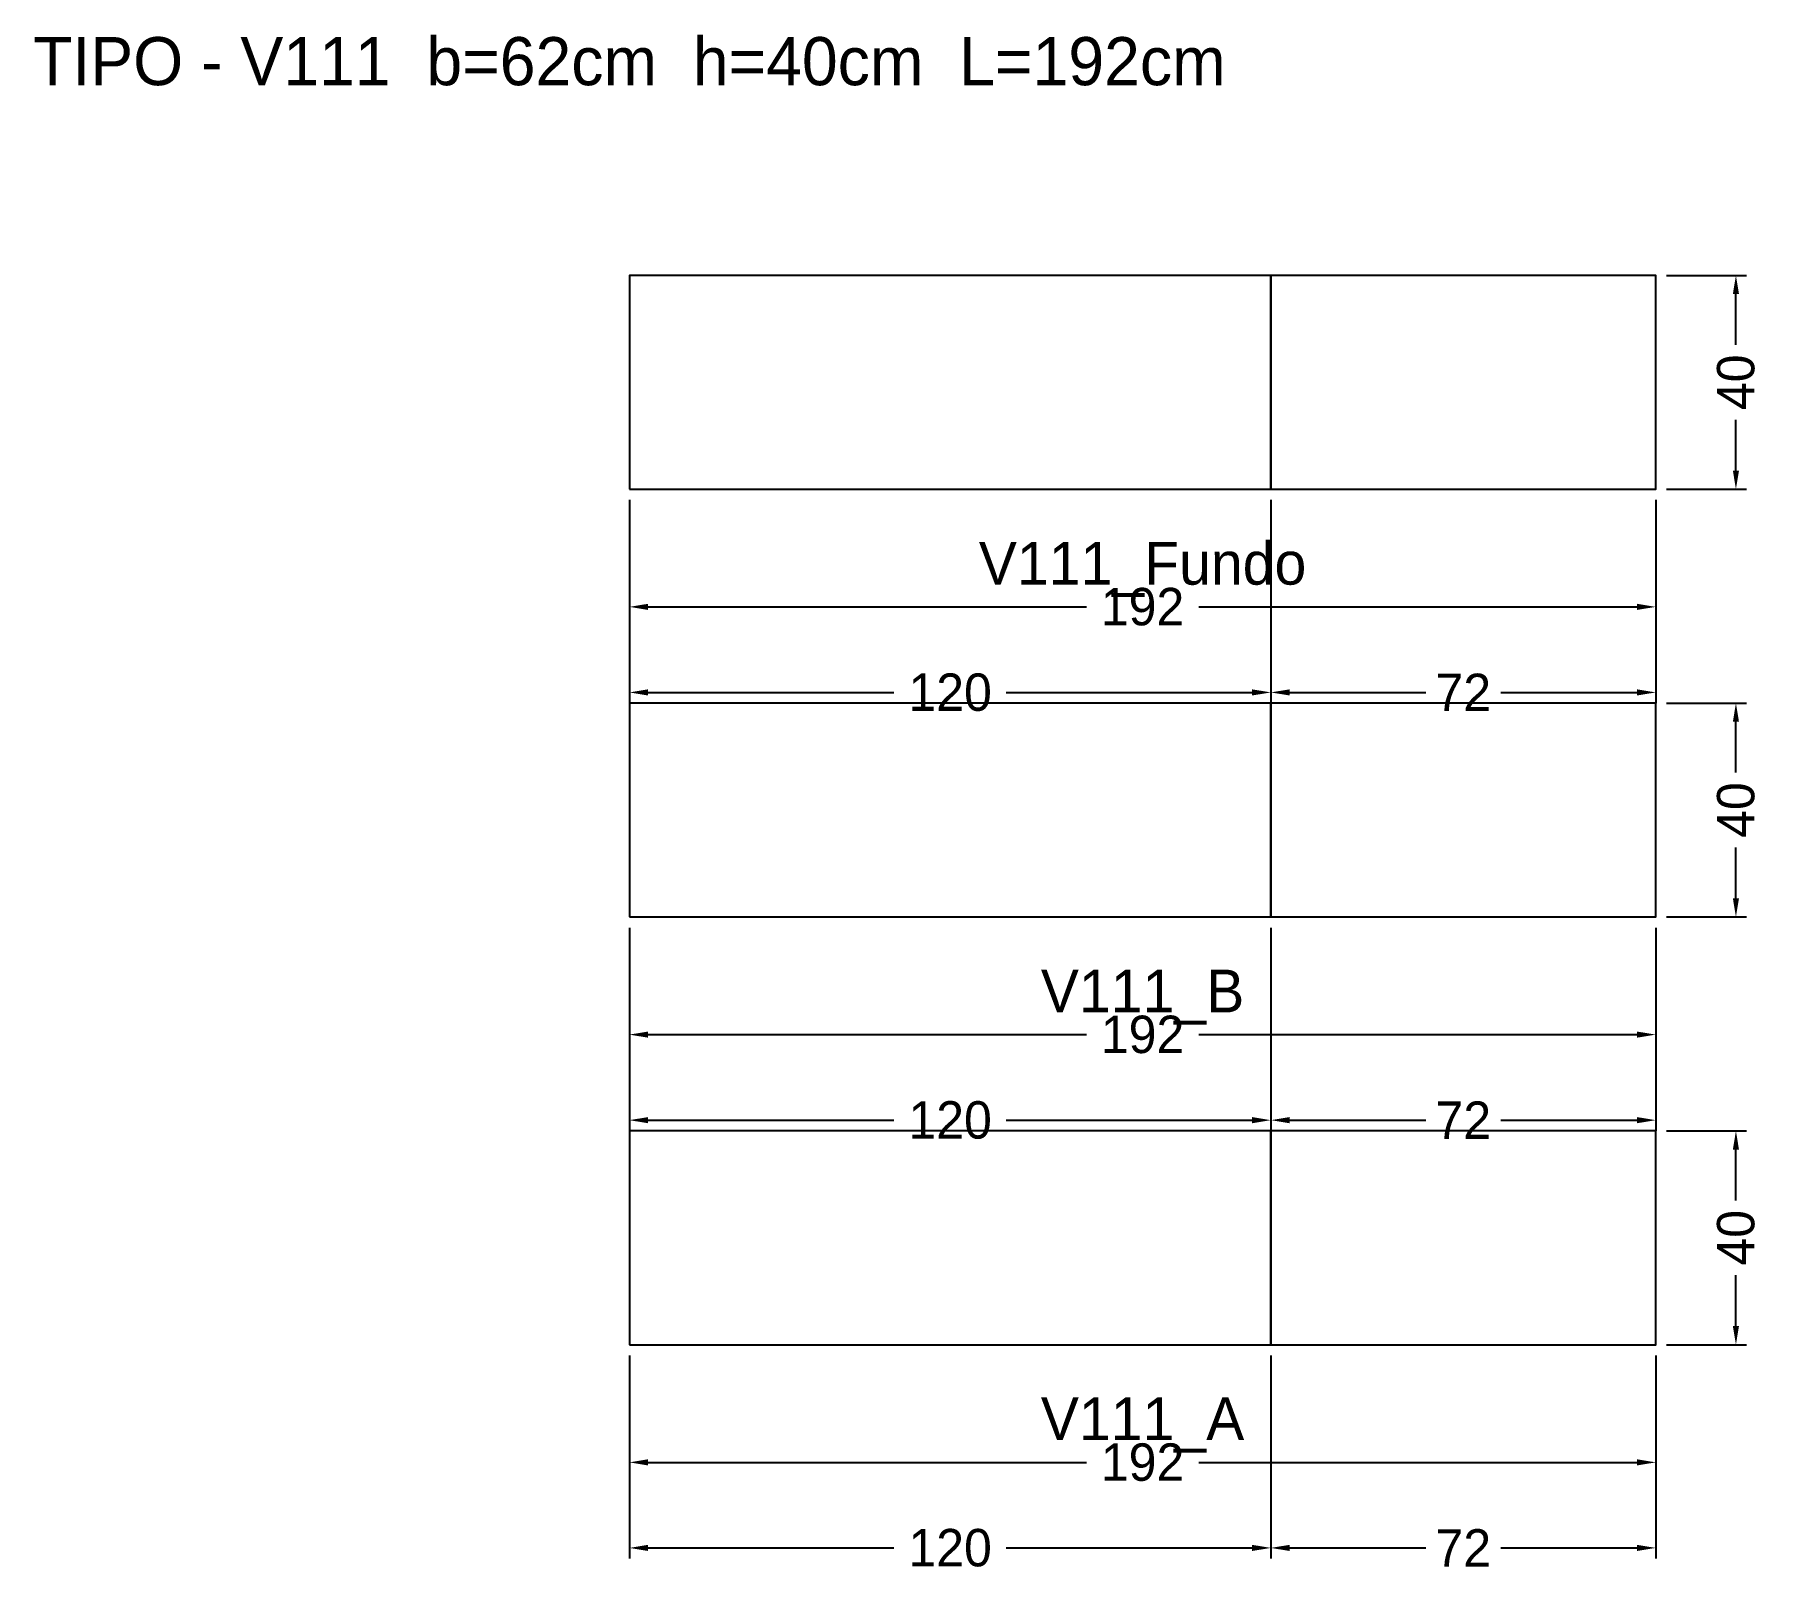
# Model space of a CAD drawing. Header units: metres. Extents: x -111 to 212, y -43 to 245.
import ezdxf

# ---------------------------------------------------------------- set-up
doc = ezdxf.new("R2010")
doc.units = ezdxf.units.M
for name, color, linetype in [('COTA', 3, 'Continuous'), ('NOMENCLATURA', 2, 'Continuous'), ('Paineis', 7, 'Continuous'), ('Texto Secao', 2, 'Continuous')]:
    doc.layers.add(name, color=color, linetype=linetype)
doc.dimstyles.new('COTA_VIG', dxfattribs={"dimtxt": 7, "dimasz": 3.5, "dimexe": 2, "dimexo": 2, "dimgap": 1.5, "dimtad": 1, "dimdec": 1, "dimcen": 2.5, "dimclrd": 3, "dimclre": 3, "dimclrt": 3, "dimazin": 3, "dimtfac": 1, "dimtmove": 0, "dimatfit": 3})

# ---------------------------------------------------------------- blocks, each defined once
blk = doc.blocks.new('_CLOSEDFILLED')
at = {"color": 0, "linetype": 'BYBLOCK'}
blk.add_solid([(-1, 0.164), (0, 0), (-1, -0.164)], dxfattribs=at)
blk = doc.blocks.new('*D1')
at = {"color": 3}
for p, q in [((0, -2), (0, -24)), ((192, -2), (192, -24)), ((3.5, -22), (85.5, -22)), ((106.5, -22), (188.5, -22))]:
    blk.add_line(p, q, dxfattribs=at)
at = {"layer": 'Defpoints'}
for p in [(0, 0), (192, 0), (0, -22)]:
    blk.add_point(p, dxfattribs=at)
at = {"layer": 'COTA', "color": 3, "xscale": 3.5, "yscale": 3.5, "rotation": 180}
blk.add_blockref('_CLOSEDFILLED', (0, -22), dxfattribs=at)
at = {"layer": 'COTA', "color": 3, "xscale": 3.5, "yscale": 3.5}
blk.add_blockref('_CLOSEDFILLED', (192, -22), dxfattribs=at)
at = {"layer": 'COTA', "color": 3, "insert": (96, -22), "char_height": 7, "attachment_point": 5}
blk.add_mtext('192', dxfattribs=at)
blk = doc.blocks.new('*D2')
at = {"color": 3}
for p, q in [((0, -2), (0, -40)), ((120, -2), (120, -40)), ((3.5, -38), (49.5, -38)), ((70.5, -38), (116.5, -38))]:
    blk.add_line(p, q, dxfattribs=at)
at = {"layer": 'Defpoints'}
for p in [(0, 0), (120, 0), (0, -38)]:
    blk.add_point(p, dxfattribs=at)
at = {"layer": 'COTA', "color": 3, "xscale": 3.5, "yscale": 3.5, "rotation": 180}
blk.add_blockref('_CLOSEDFILLED', (0, -38), dxfattribs=at)
at = {"layer": 'COTA', "color": 3, "xscale": 3.5, "yscale": 3.5}
blk.add_blockref('_CLOSEDFILLED', (120, -38), dxfattribs=at)
at = {"layer": 'COTA', "color": 3, "insert": (60, -38), "char_height": 7, "attachment_point": 5}
blk.add_mtext('120', dxfattribs=at)
blk = doc.blocks.new('*D3')
at = {"color": 3}
for p, q in [((120, -2), (120, -40)), ((192, -2), (192, -40)), ((123.5, -38), (149, -38)), ((163, -38), (188.5, -38))]:
    blk.add_line(p, q, dxfattribs=at)
at = {"layer": 'Defpoints'}
for p in [(120, 0), (192, 0), (120, -38)]:
    blk.add_point(p, dxfattribs=at)
at = {"layer": 'COTA', "color": 3, "xscale": 3.5, "yscale": 3.5, "rotation": 180}
blk.add_blockref('_CLOSEDFILLED', (120, -38), dxfattribs=at)
at = {"layer": 'COTA', "color": 3, "xscale": 3.5, "yscale": 3.5}
blk.add_blockref('_CLOSEDFILLED', (192, -38), dxfattribs=at)
at = {"layer": 'COTA', "color": 3, "insert": (156, -38), "char_height": 7, "attachment_point": 5}
blk.add_mtext('72', dxfattribs=at)
blk = doc.blocks.new('*D4')
at = {"color": 3}
for p, q in [((194, 40), (209, 40)), ((207, 27), (207, 36.5)), ((207, 3.5), (207, 13)), ((194, 0), (209, 0))]:
    blk.add_line(p, q, dxfattribs=at)
at = {"layer": 'Defpoints'}
for p in [(192, 40), (192, 0), (207, 0)]:
    blk.add_point(p, dxfattribs=at)
at = {"layer": 'COTA', "color": 3, "xscale": 3.5, "yscale": 3.5}
for p, rotation in [((207, 40), 90), ((207, 0), 270)]:
    blk.add_blockref('_CLOSEDFILLED', p, dxfattribs=dict(at, rotation=rotation))
at = {"layer": 'COTA', "color": 3, "insert": (207, 20), "char_height": 7, "attachment_point": 5, "rotation": 90}
blk.add_mtext('40', dxfattribs=at)
blk = doc.blocks.new('*D5')
at = {"color": 3}
for p, q in [((0, 78), (0, 56)), ((192, 78), (192, 56)), ((3.5, 58), (85.5, 58)), ((106.5, 58), (188.5, 58))]:
    blk.add_line(p, q, dxfattribs=at)
at = {"layer": 'Defpoints'}
for p in [(0, 80), (192, 80), (0, 58)]:
    blk.add_point(p, dxfattribs=at)
at = {"layer": 'COTA', "color": 3, "xscale": 3.5, "yscale": 3.5, "rotation": 180}
blk.add_blockref('_CLOSEDFILLED', (0, 58), dxfattribs=at)
at = {"layer": 'COTA', "color": 3, "xscale": 3.5, "yscale": 3.5}
blk.add_blockref('_CLOSEDFILLED', (192, 58), dxfattribs=at)
at = {"layer": 'COTA', "color": 3, "insert": (96, 58), "char_height": 7, "attachment_point": 5}
blk.add_mtext('192', dxfattribs=at)
blk = doc.blocks.new('*D6')
at = {"color": 3}
for p, q in [((0, 78), (0, 40)), ((120, 78), (120, 40)), ((3.5, 42), (49.5, 42)), ((70.5, 42), (116.5, 42))]:
    blk.add_line(p, q, dxfattribs=at)
at = {"layer": 'Defpoints'}
for p in [(0, 80), (120, 80), (0, 42)]:
    blk.add_point(p, dxfattribs=at)
at = {"layer": 'COTA', "color": 3, "xscale": 3.5, "yscale": 3.5, "rotation": 180}
blk.add_blockref('_CLOSEDFILLED', (0, 42), dxfattribs=at)
at = {"layer": 'COTA', "color": 3, "xscale": 3.5, "yscale": 3.5}
blk.add_blockref('_CLOSEDFILLED', (120, 42), dxfattribs=at)
at = {"layer": 'COTA', "color": 3, "insert": (60, 42), "char_height": 7, "attachment_point": 5}
blk.add_mtext('120', dxfattribs=at)
blk = doc.blocks.new('*D7')
at = {"color": 3}
for p, q in [((120, 78), (120, 40)), ((192, 78), (192, 40)), ((123.5, 42), (149, 42)), ((163, 42), (188.5, 42))]:
    blk.add_line(p, q, dxfattribs=at)
at = {"layer": 'Defpoints'}
for p in [(120, 80), (192, 80), (120, 42)]:
    blk.add_point(p, dxfattribs=at)
at = {"layer": 'COTA', "color": 3, "xscale": 3.5, "yscale": 3.5, "rotation": 180}
blk.add_blockref('_CLOSEDFILLED', (120, 42), dxfattribs=at)
at = {"layer": 'COTA', "color": 3, "xscale": 3.5, "yscale": 3.5}
blk.add_blockref('_CLOSEDFILLED', (192, 42), dxfattribs=at)
at = {"layer": 'COTA', "color": 3, "insert": (156, 42), "char_height": 7, "attachment_point": 5}
blk.add_mtext('72', dxfattribs=at)
blk = doc.blocks.new('*D8')
at = {"color": 3}
for p, q in [((194, 120), (209, 120)), ((207, 107), (207, 116.5)), ((207, 83.5), (207, 93)), ((194, 80), (209, 80))]:
    blk.add_line(p, q, dxfattribs=at)
at = {"layer": 'Defpoints'}
for p in [(192, 120), (192, 80), (207, 80)]:
    blk.add_point(p, dxfattribs=at)
at = {"layer": 'COTA', "color": 3, "xscale": 3.5, "yscale": 3.5}
for p, rotation in [((207, 120), 90), ((207, 80), 270)]:
    blk.add_blockref('_CLOSEDFILLED', p, dxfattribs=dict(at, rotation=rotation))
at = {"layer": 'COTA', "color": 3, "insert": (207, 100), "char_height": 7, "attachment_point": 5, "rotation": 90}
blk.add_mtext('40', dxfattribs=at)
blk = doc.blocks.new('*D9')
at = {"color": 3}
for p, q in [((0, 158), (0, 136)), ((192, 158), (192, 136)), ((3.5, 138), (85.5, 138)), ((106.5, 138), (188.5, 138))]:
    blk.add_line(p, q, dxfattribs=at)
at = {"layer": 'Defpoints'}
for p in [(0, 160), (192, 160), (0, 138)]:
    blk.add_point(p, dxfattribs=at)
at = {"layer": 'COTA', "color": 3, "xscale": 3.5, "yscale": 3.5, "rotation": 180}
blk.add_blockref('_CLOSEDFILLED', (0, 138), dxfattribs=at)
at = {"layer": 'COTA', "color": 3, "xscale": 3.5, "yscale": 3.5}
blk.add_blockref('_CLOSEDFILLED', (192, 138), dxfattribs=at)
at = {"layer": 'COTA', "color": 3, "insert": (96, 138), "char_height": 7, "attachment_point": 5}
blk.add_mtext('192', dxfattribs=at)
blk = doc.blocks.new('*D10')
at = {"color": 3}
for p, q in [((0, 158), (0, 120)), ((120, 158), (120, 120)), ((3.5, 122), (49.5, 122)), ((70.5, 122), (116.5, 122))]:
    blk.add_line(p, q, dxfattribs=at)
at = {"layer": 'Defpoints'}
for p in [(0, 160), (120, 160), (0, 122)]:
    blk.add_point(p, dxfattribs=at)
at = {"layer": 'COTA', "color": 3, "xscale": 3.5, "yscale": 3.5, "rotation": 180}
blk.add_blockref('_CLOSEDFILLED', (0, 122), dxfattribs=at)
at = {"layer": 'COTA', "color": 3, "xscale": 3.5, "yscale": 3.5}
blk.add_blockref('_CLOSEDFILLED', (120, 122), dxfattribs=at)
at = {"layer": 'COTA', "color": 3, "insert": (60, 122), "char_height": 7, "attachment_point": 5}
blk.add_mtext('120', dxfattribs=at)
blk = doc.blocks.new('*D11')
at = {"color": 3}
for p, q in [((120, 158), (120, 120)), ((192, 158), (192, 120)), ((123.5, 122), (149, 122)), ((163, 122), (188.5, 122))]:
    blk.add_line(p, q, dxfattribs=at)
at = {"layer": 'Defpoints'}
for p in [(120, 160), (192, 160), (120, 122)]:
    blk.add_point(p, dxfattribs=at)
at = {"layer": 'COTA', "color": 3, "xscale": 3.5, "yscale": 3.5, "rotation": 180}
blk.add_blockref('_CLOSEDFILLED', (120, 122), dxfattribs=at)
at = {"layer": 'COTA', "color": 3, "xscale": 3.5, "yscale": 3.5}
blk.add_blockref('_CLOSEDFILLED', (192, 122), dxfattribs=at)
at = {"layer": 'COTA', "color": 3, "insert": (156, 122), "char_height": 7, "attachment_point": 5}
blk.add_mtext('72', dxfattribs=at)
blk = doc.blocks.new('*D12')
at = {"color": 3}
for p, q in [((194, 200), (209, 200)), ((207, 187), (207, 196.5)), ((207, 163.5), (207, 173)), ((194, 160), (209, 160))]:
    blk.add_line(p, q, dxfattribs=at)
at = {"layer": 'Defpoints'}
for p in [(192, 200), (192, 160), (207, 160)]:
    blk.add_point(p, dxfattribs=at)
at = {"layer": 'COTA', "color": 3, "xscale": 3.5, "yscale": 3.5}
for p, rotation in [((207, 200), 90), ((207, 160), 270)]:
    blk.add_blockref('_CLOSEDFILLED', p, dxfattribs=dict(at, rotation=rotation))
at = {"layer": 'COTA', "color": 3, "insert": (207, 180), "char_height": 7, "attachment_point": 5, "rotation": 90}
blk.add_mtext('40', dxfattribs=at)

msp = doc.modelspace()

# ---------------------------------------------------------------- linework, layer by layer
at = {"layer": 'Paineis'}
for points in [[(0, 160), (120, 160), (120, 200), (0, 200)], [(120, 160), (192, 160), (192, 200), (120, 200)], [(0, 80), (120, 80), (120, 120), (0, 120)], [(120, 80), (192, 80), (192, 120), (120, 120)], [(0, 0), (120, 0), (120, 40), (0, 40)], [(120, 0), (192, 0), (192, 40), (120, 40)]]:
    msp.add_lwpolyline(points, close=True, dxfattribs=at)

# ---------------------------------------------------------------- texts
at = {"layer": 'NOMENCLATURA', "insert": (0, 240), "char_height": 9, "width": 212, "attachment_point": 5}
msp.add_mtext('TIPO - V111  b=62cm  h=40cm  L=192cm', dxfattribs=at)
at = {"layer": 'Texto Secao', "char_height": 8, "width": 212, "attachment_point": 5}
for s, insert in [('V111_Fundo', (96, 145)), ('V111_B', (96, 65)), ('V111_A', (96, -15))]:
    msp.add_mtext(s, dxfattribs=dict(at, insert=insert))

# ---------------------------------------------------------------- dimensions: what is measured, and where the dimension line sits
at = {"layer": 'COTA'}
for base, p1, p2, picture, middle in [((207, 160), (192, 160), (192, 200), '*D12', (207, 180)), ((207, 80), (192, 80), (192, 120), '*D8', (207, 100)), ((207, 0), (192, 0), (192, 40), '*D4', (207, 20))]:
    dim = msp.add_linear_dim(base=base, p1=p1, p2=p2, angle=90, dimstyle='COTA_VIG', dxfattribs=at)
    dim.commit()
    dim.dimension.update_dxf_attribs({"geometry": picture, "text_midpoint": middle})
for base, p1, p2, picture, middle in [((0, 138), (0, 160), (192, 160), '*D9', (96, 138)), ((0, 122), (0, 160), (120, 160), '*D10', (60, 122)), ((120, 122), (120, 160), (192, 160), '*D11', (156, 122)), ((0, 58), (0, 80), (192, 80), '*D5', (96, 58)), ((0, 42), (0, 80), (120, 80), '*D6', (60, 42)), ((120, 42), (120, 80), (192, 80), '*D7', (156, 42)), ((0, -22), (0, 0), (192, 0), '*D1', (96, -22)), ((0, -38), (0, 0), (120, 0), '*D2', (60, -38)), ((120, -38), (120, 0), (192, 0), '*D3', (156, -38))]:
    dim = msp.add_linear_dim(base=base, p1=p1, p2=p2, dimstyle='COTA_VIG', dxfattribs=at)
    dim.commit()
    dim.dimension.update_dxf_attribs({"geometry": picture, "text_midpoint": middle})

doc.saveas('drawing.dxf')
